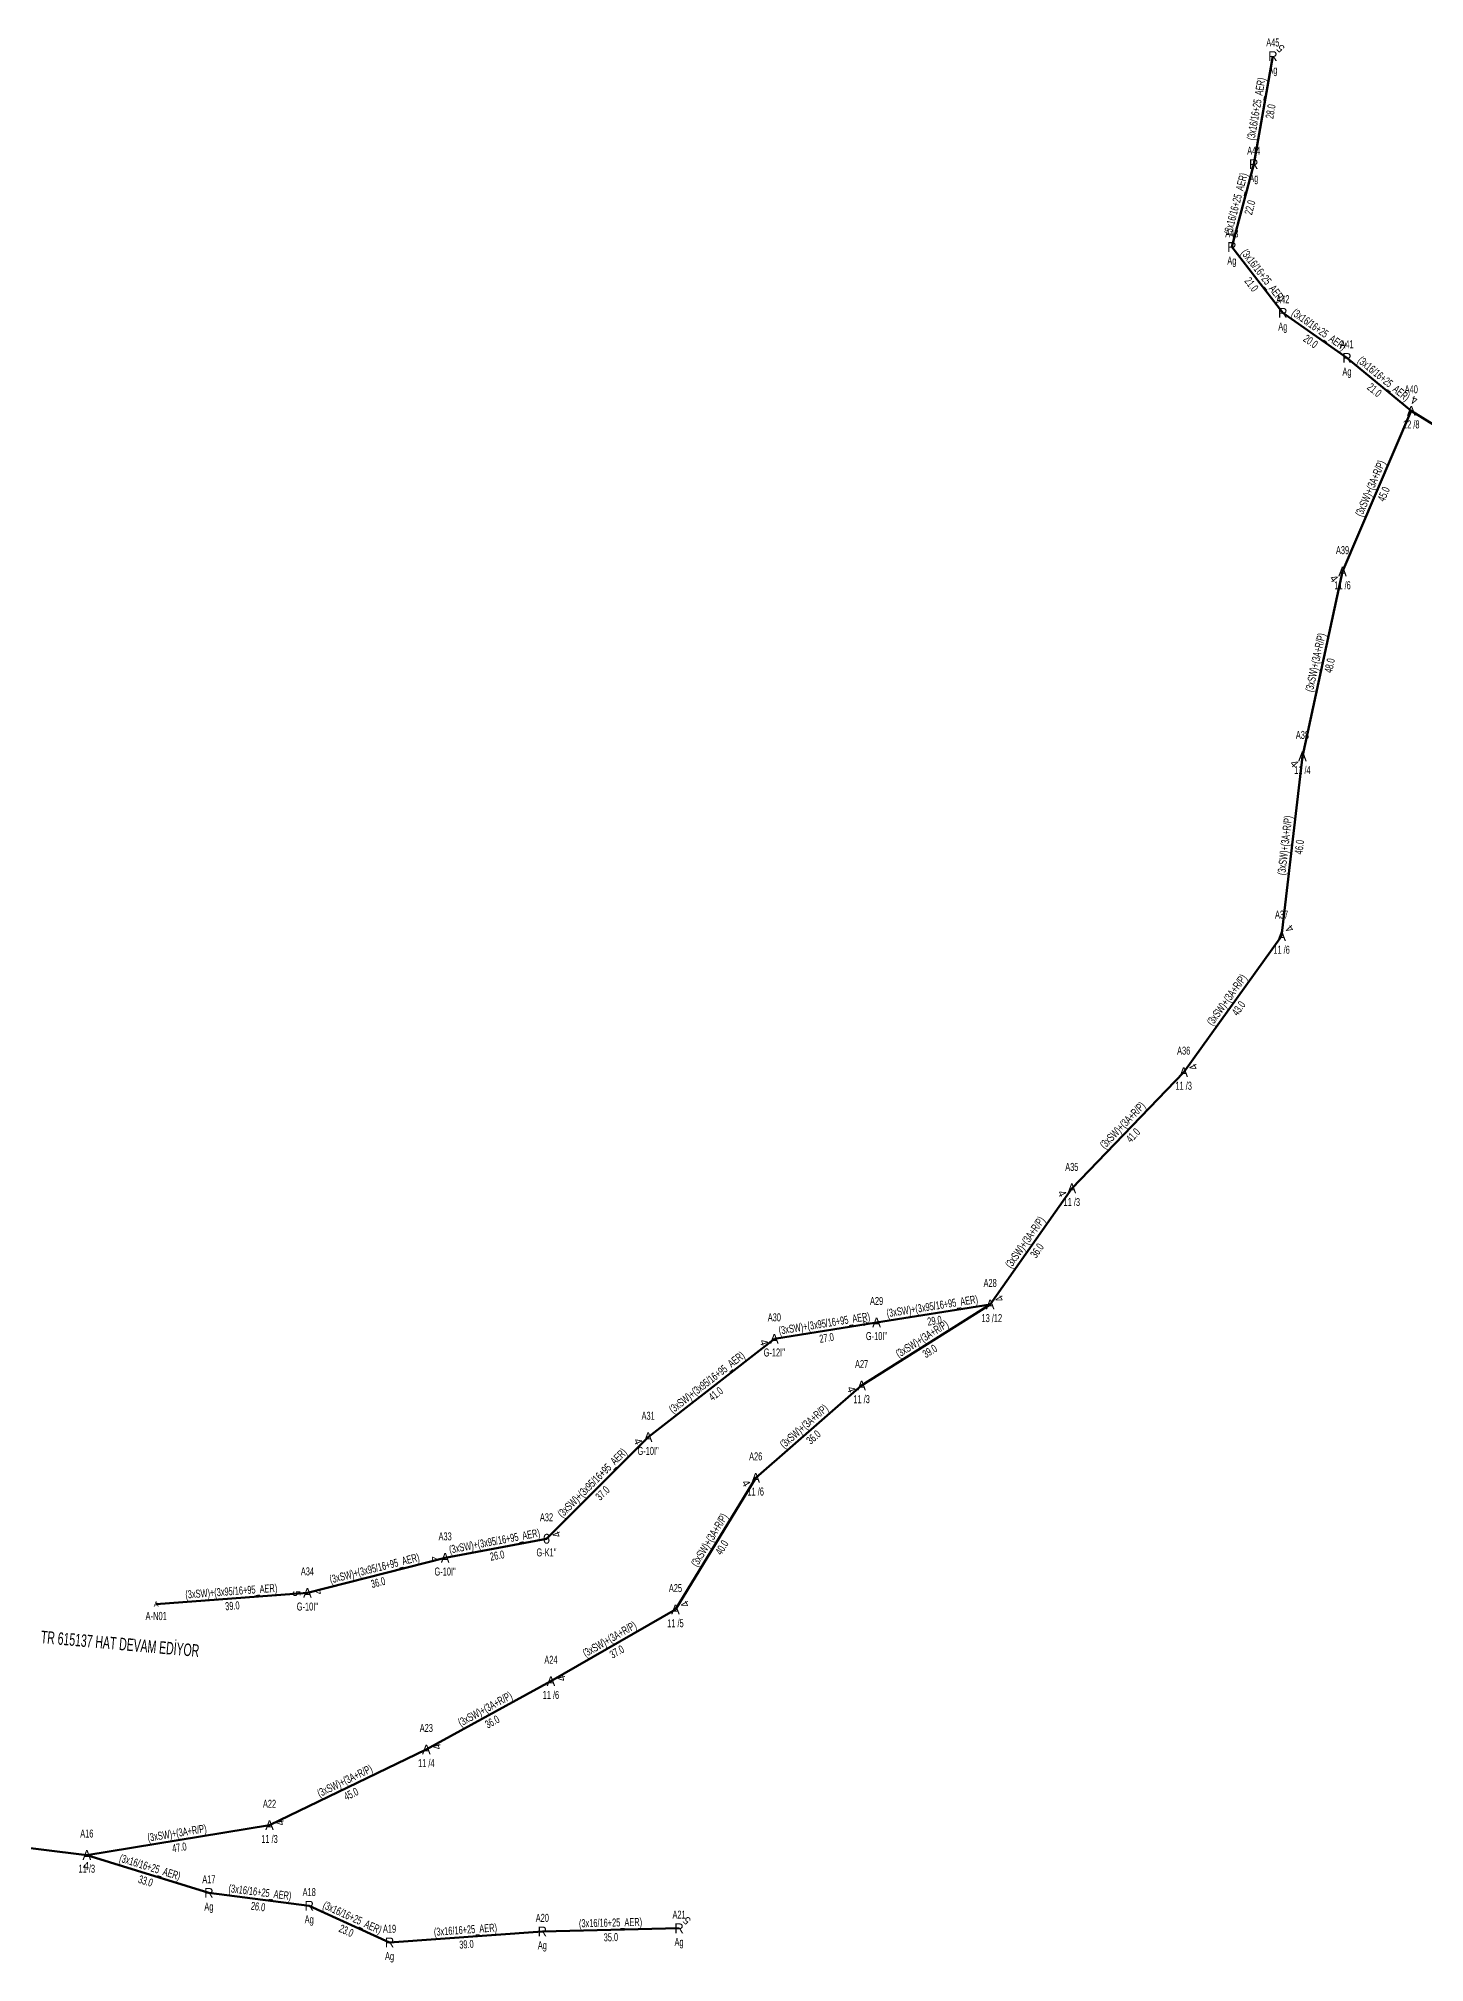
# Model space of a CAD drawing. Header units: millimetres. Extents: x 431745 to 436691, y 4033035 to 4040054.
# Drawn here: x 432680.3 to 433035.2, y 4035075.7 to 4035568.7 of the extents above; entities that cross this region are included whole.
import ezdxf
from ezdxf.enums import TextEntityAlignment as Align

# ---------------------------------------------------------------- set-up
doc = ezdxf.new("R2010")
doc.units = ezdxf.units.MM
for name, color, linetype, lineweight in [('DIREK_AG_MEVCUT', 120, 'Continuous', 25), ('DIREK_OG_MEVCUT', 16, 'Continuous', 25), ('HAT_AG_HAVAI_MEVCUT', 126, 'Continuous', 50), ('HAT_OG_HAVAI_MEVCUT', 48, 'Continuous', 70), ('KULLANICI', 1, 'Continuous', 25), ('NODE_OG_MEVCUT', 5, 'Continuous', 25)]:
    doc.layers.add(name, color=color, linetype=linetype, lineweight=lineweight)
doc.styles.add('Direk', font='B_CAD')
doc.styles.get("Standard").update_dxf_attribs({"font": 'Arial'})

msp = doc.modelspace()

# ---------------------------------------------------------------- linework, layer by layer
at = {"layer": 'HAT_AG_HAVAI_MEVCUT'}
for p, q in [((432991.526294, 4035536.479385), (432996.40701, 4035564.172144)), ((432985.903306, 4035515.272931), (432991.526294, 4035536.479385)), ((432998.953917, 4035498.40263), (432985.903306, 4035515.272931)), ((433015.381297, 4035486.851616), (432998.953917, 4035498.40263)), ((433031.855863, 4035473.31553), (433015.381297, 4035486.851616)), ((432692.706373, 4035103.280777), (432723.957406, 4035093.571009)), ((432723.957406, 4035093.571009), (432749.649961, 4035090.286999)), ((432749.649961, 4035090.286999), (432770.223731, 4035080.878856)), ((432770.223731, 4035080.878856), (432809.34705, 4035083.679814)), ((432809.34705, 4035083.679814), (432844.3604, 4035084.500817))]:
    msp.add_line(p, q, dxfattribs=at)
at = {"layer": 'HAT_OG_HAVAI_MEVCUT'}
for p, q in [((433031.855863, 4035473.31553), (433014.24928, 4035432.100391)), ((433031.855863, 4035473.31553), (433073.785137, 4035447.317433)), ((433014.24928, 4035432.100391), (433003.980005, 4035384.765786)), ((432998.645941, 4035338.729708), (433003.980005, 4035384.765786)), ((432973.573385, 4035303.87324), (432998.645941, 4035338.729708)), ((432944.925704, 4035274.082916), (432973.573385, 4035303.87324)), ((432924.019, 4035244.348), (432944.925704, 4035274.082916)), ((432924.019, 4035244.348), (432891.102013, 4035223.57287)), ((432924.019, 4035244.348), (432894.934822, 4035239.742956)), ((432894.934822, 4035239.742956), (432868.754496, 4035235.536524)), ((432868.754496, 4035235.536524), (432836.447031, 4035210.32065)), ((432863.982161, 4035199.906421), (432891.102013, 4035223.57287)), ((432836.447031, 4035210.32065), (432810.411452, 4035184.311246)), ((432843.432085, 4035166.168371), (432863.982161, 4035199.906421)), ((432810.411452, 4035184.311246), (432784.457143, 4035179.414207)), ((432784.457143, 4035179.414207), (432749.195609, 4035170.439553)), ((432749.195609, 4035170.439553), (432710.468188, 4035167.574785)), ((432811.542214, 4035147.793271), (432843.432085, 4035166.168371)), ((432779.641641, 4035130.320881), (432811.542214, 4035147.793271)), ((432739.485917, 4035110.895958), (432779.641641, 4035130.320881)), ((432647.277989, 4035108.907397), (432692.706373, 4035103.280777)), ((432692.706373, 4035103.280777), (432739.485917, 4035110.895958))]:
    msp.add_line(p, q, dxfattribs=at)

# ---------------------------------------------------------------- texts
at = {"layer": 'DIREK_AG_MEVCUT', "width": 0.53}
for s, p in [('A45', (432996.40701, 4035567.672144)), ('Ag', (432996.40701, 4035560.672144)), ('A44', (432991.526294, 4035539.979385)), ('Ag', (432991.526294, 4035532.979385)), ('A43', (432985.903306, 4035518.772931)), ('Ag', (432985.903306, 4035511.772931)), ('A42', (432998.953917, 4035501.90263)), ('Ag', (432998.953917, 4035494.90263)), ('A41', (433015.381297, 4035490.351616)), ('Ag', (433015.381297, 4035483.351616)), ('A17', (432723.957406, 4035097.071009)), ('A18', (432749.649961, 4035093.786999)), ('Ag', (432723.957406, 4035090.071009)), ('A20', (432809.34705, 4035087.179814)), ('A21', (432844.3604, 4035088.000817)), ('Ag', (432749.649961, 4035086.786999)), ('A19', (432770.223731, 4035084.378856)), ('Ag', (432770.223731, 4035077.378856)), ('Ag', (432809.34705, 4035080.179814)), ('Ag', (432844.3604, 4035081.000817))]:
    msp.add_text(s, height=2.05, dxfattribs=at).set_placement(p, align=Align.MIDDLE_CENTER)
at = {"layer": 'DIREK_AG_MEVCUT', "color": 32, "style": 'Direk'}
for p in [(432998.386909, 4035566.152043), (432846.340298, 4035086.480716)]:
    msp.add_text('5', height=2, rotation=495.000001, dxfattribs=at).set_placement(p, align=Align.MIDDLE_CENTER)
at = {"layer": 'DIREK_AG_MEVCUT', "style": 'Direk'}
for p in [(432996.40701, 4035564.172144), (432991.526294, 4035536.479385), (432985.903306, 4035515.272931), (432998.953917, 4035498.40263), (433015.381297, 4035486.851616), (432723.957406, 4035093.571009), (432749.649961, 4035090.286999), (432809.34705, 4035083.679814), (432844.3604, 4035084.500817), (432770.223731, 4035080.878856)]:
    msp.add_text('R', height=2.5, dxfattribs=at).set_placement(p, align=Align.MIDDLE_CENTER)
at = {"layer": 'DIREK_OG_MEVCUT', "width": 0.53}
for s, p in [('A40', (433031.855863, 4035478.81553)), ('12 /8', (433031.855863, 4035469.81553)), ('A39', (433014.24928, 4035437.600391)), ('11 /6', (433014.24928, 4035428.600391)), ('A38', (433003.980005, 4035390.265786)), ('11 /4', (433003.980005, 4035381.265786)), ('A37', (432998.645941, 4035344.229708)), ('11 /6', (432998.645941, 4035335.229708)), ('A36', (432973.573385, 4035309.37324)), ('11 /3', (432973.573385, 4035300.37324)), ('A35', (432944.925704, 4035279.582916)), ('11 /3', (432944.925704, 4035270.582916)), ('A28', (432924.019, 4035249.848)), ('A29', (432894.934822, 4035245.242956)), ('A30', (432868.754496, 4035241.036524)), ('13 /12', (432924.441085, 4035240.848)), ("G-10I''", (432894.934822, 4035236.242956)), ("G-12I''", (432868.754496, 4035232.036524)), ('A27', (432891.102013, 4035229.07287)), ('A31', (432836.447031, 4035215.82065)), ('11 /3', (432891.102013, 4035220.07287)), ("G-10I''", (432836.447031, 4035206.82065)), ('A26', (432863.982161, 4035205.406421)), ('11 /6', (432863.982161, 4035196.406421)), ('A32', (432810.411452, 4035189.811246)), ('A33', (432784.457143, 4035184.914207)), ("G-K1''", (432810.411452, 4035180.811246)), ('A34', (432749.195609, 4035175.939553)), ("G-10I''", (432784.457143, 4035175.914207)), ('A25', (432843.432085, 4035171.668371)), ("G-10I''", (432749.195609, 4035166.939553)), ('11 /5', (432843.432085, 4035162.668371)), ('A24', (432811.542214, 4035153.293271)), ('11 /6', (432811.542214, 4035144.293271)), ('A23', (432779.641641, 4035135.820881)), ('11 /4', (432779.641641, 4035126.820881)), ('A22', (432739.485917, 4035116.395958)), ('A16', (432692.706373, 4035108.780777)), ('11 /3', (432739.485917, 4035107.395958)), ('11 /3', (432692.706373, 4035099.780777))]:
    msp.add_text(s, height=2.05, dxfattribs=at).set_placement(p, align=Align.MIDDLE_CENTER)
at = {"layer": 'DIREK_OG_MEVCUT', "style": 'Direk'}
for s, p in [('A', (433031.855863, 4035473.31553)), ('A', (433014.24928, 4035432.100391)), ('A', (433003.980005, 4035384.765786)), ('A', (432998.645941, 4035338.729708)), ('A', (432973.573385, 4035303.87324)), ('A', (432944.925704, 4035274.082916)), ('A', (432894.934822, 4035239.742956)), ('A', (432924.019, 4035244.348)), ('A', (432868.754496, 4035235.536524)), ('A', (432891.102013, 4035223.57287)), ('A', (432836.447031, 4035210.32065)), ('A', (432863.982161, 4035199.906421)), ('6', (432810.411452, 4035184.311246)), ('A', (432784.457143, 4035179.414207)), ('A', (432749.195609, 4035170.439553)), ('A', (432843.432085, 4035166.168371)), ('A', (432811.542214, 4035147.793271)), ('A', (432779.641641, 4035130.320881)), ('A', (432739.485917, 4035110.895958)), ('A', (432692.706373, 4035103.280777))]:
    msp.add_text(s, height=2.5, dxfattribs=at).set_placement(p, align=Align.MIDDLE_CENTER)
at = {"layer": 'DIREK_OG_MEVCUT', "color": 32, "style": 'Direk'}
for s, rotation, p in [('4', 524.099584, (433032.622968, 4035476.0084)), ('4', 308.879668, (433012.069576, 4035430.342867)), ('4', 311.695391, (433001.889268, 4035382.903309)), ('4', 491.695391, (433000.736678, 4035340.592185)), ('4', 477.136107, (432976.065177, 4035305.150337)), ('4', 297.444421, (432942.44082, 4035272.79243)), ('4', 480.88263, (432926.422018, 4035245.785187)), ('4', 274.563894, (432892.143701, 4035239.520157)), ('4', 288.985964, (432866.10682, 4035234.625582)), ('4', 290.554976, (432888.480273, 4035222.589773)), ('4', 292.485593, (432833.859899, 4035209.249787)), ('4', 299.327062, (432861.541014, 4035198.534997)), ('4', 472.485593, (432812.998584, 4035185.382109)), ('4', 277.139779, (432781.678854, 4035179.066194)), ('5', 273.569891, (432746.401042, 4035170.265208)), ('4', 457.139779, (432751.973898, 4035170.787566)), ('4', 479.327062, (432845.873231, 4035167.539795)), ('4', 464.97538, (432814.247117, 4035148.516802)), ('4', 464.35507, (432782.354219, 4035131.015086)), ('4', 462.907453, (432742.215167, 4035111.521413)), ('4', 356.46974, (432692.533961, 4035100.48609))]:
    msp.add_text(s, height=2, rotation=rotation, dxfattribs=at).set_placement(p, align=Align.MIDDLE_CENTER)
at = {"layer": 'HAT_AG_HAVAI_MEVCUT', "lineweight": 30, "width": 0.53}
for rotation, p in [(80.004544, (432993.129554, 4035550.473299)), (75.1495, (432987.893192, 4035526.094011)), (307.724995, (432993.100925, 4035507.357872)), (324.886795, (433007.656522, 4035493.322438)), (320.592263, (433024.158189, 4035480.740324)), (342.739861, (432708.584094, 4035099.237615)), (352.715976, (432736.911453, 4035092.772144)), (335.42594, (432760.290335, 4035086.355938)), (4.094994, (432789.724692, 4035083.127165)), (1.343241, (432826.833799, 4035084.940082))]:
    msp.add_text('(3x16/16+25_AER)', height=2.05, rotation=rotation, dxfattribs=at).set_placement(p, align=Align.CENTER)
for s, rotation, p in [('28.0', 80.004544, (432994.80375, 4035550.17823)), ('22.0', 75.1495, (432989.536408, 4035525.658305)), ('21.0', 307.724995, (432991.756298, 4035506.317689)), ('20.0', 324.886795, (433006.678692, 4035491.931808)), ('21.0', 320.592263, (433023.07897, 4035479.426822)), ('33.0', 342.739861, (432708.079686, 4035097.614171)), ('26.0', 352.715976, (432736.695914, 4035091.085864)), ('23.0', 335.42594, (432759.583357, 4035084.809916)), ('35.0', 1.343241, (432826.87365, 4035083.240549)), ('39.0', 4.094994, (432789.846089, 4035081.431505))]:
    msp.add_text(s, height=2.05, rotation=rotation, dxfattribs=at).set_placement(p, align=Align.TOP_CENTER)
at = {"layer": 'HAT_OG_HAVAI_MEVCUT', "lineweight": 30, "width": 0.53}
for s, rotation, p in [('(3xSW)+(3A+R/P)', 426.868444, (433022.270907, 4035453.041877)), ('(3xSW)+(3A+R/P)', 437.759334, (433008.283967, 4035408.613304)), ('(3xSW)+(3A+R/P)', 443.390779, (433000.468622, 4035361.84558)), ('(3xSW)+(3A+R/P)', 414.272212, (432985.419633, 4035321.797819)), ('(3xSW)+(3A+R/P)', 406.120166, (432958.636869, 4035289.567254)), ('(3xSW)+(3A+R/P)', 414.888839, (432933.77702, 4035259.704348)), ('(3xSW)+(3x95/16+95_AER)', 368.997239, (432909.343982, 4035242.885019)), ('(3xSW)+(3x95/16+95_AER)', 369.127785, (432881.709818, 4035238.478976)), ('(3xSW)+(3A+R/P)', 392.257541, (432907.106839, 4035234.679244)), ('(3xSW)+(3x95/16+95_AER)', 397.971926, (432852.077779, 4035223.598652)), ('(3xSW)+(3A+R/P)', 401.109949, (432876.983206, 4035212.380077)), ('(3xSW)+(3x95/16+95_AER)', 404.971184, (432822.828503, 4035197.917291)), ('(3xSW)+(3A+R/P)', 418.654121, (432852.981186, 4035183.479569)), ('(3xSW)+(3x95/16+95_AER)', 370.684912, (432797.276701, 4035182.697989)), ('(3xSW)+(3x95/16+95_AER)', 374.279556, (432766.616721, 4035175.750618)), ('(3xSW)+(3x95/16+95_AER)', 364.230613, (432729.769193, 4035169.854853)), ('(3xSW)+(3A+R/P)', 389.950758, (432827.062782, 4035157.717308)), ('(3xSW)+(3A+R/P)', 388.710136, (432795.183606, 4035139.802578)), ('(3xSW)+(3A+R/P)', 385.814904, (432759.193634, 4035121.373594)), ('(3xSW)+(3A+R/P)', 369.246002, (432715.959572, 4035107.927324))]:
    msp.add_text(s, height=2.05, rotation=rotation, dxfattribs=at).set_placement(p, align=Align.CENTER)
for s, rotation, p in [('45.0', 426.868444, (433023.834236, 4035452.374043)), ('48.0', 437.759334, (433009.945318, 4035408.252873)), ('46.0', 443.390779, (433002.157324, 4035361.649915)), ('43.0', 414.272212, (432986.799693, 4035320.805129)), ('41.0', 406.120166, (432959.86222, 4035288.388902)), ('36.0', 414.888839, (432935.167684, 4035258.726568)), ('29.0', 368.997239, (432909.60984, 4035241.205936)), ('27.0', 369.127785, (432881.9795, 4035236.800503)), ('39.0', 392.257541, (432908.014173, 4035233.241626)), ('41.0', 397.971926, (432853.123747, 4035222.258521)), ('36.0', 401.109949, (432878.100967, 4035211.099214)), ('37.0', 404.971184, (432824.02998, 4035196.714605)), ('40.0', 418.654121, (432854.433059, 4035182.595223)), ('26.0', 370.684912, (432797.591894, 4035181.027464)), ('36.0', 374.279556, (432767.036031, 4035174.103141)), ('39.0', 364.230613, (432729.894604, 4035168.159485)), ('37.0', 389.950758, (432827.911516, 4035156.244334)), ('36.0', 388.710136, (432796.000249, 4035138.311574)), ('45.0', 385.814904, (432759.933925, 4035119.843245)), ('47.0', 369.246002, (432716.232718, 4035106.249411))]:
    msp.add_text(s, height=2.05, rotation=rotation, dxfattribs=at).set_placement(p, align=Align.TOP_CENTER)
at = {"layer": 'KULLANICI', "width": 0.6}
msp.add_text('TR 615137 HAT DEVAM EDİYOR', height=3.199, rotation=354.9364, dxfattribs=at).set_placement((432701.370092, 4035158.984888), align=Align.TOP_CENTER)
at = {"layer": 'NODE_OG_MEVCUT', "style": 'Direk'}
msp.add_text('A', height=1.4, dxfattribs=at).set_placement((432710.468188, 4035167.574785), align=Align.MIDDLE_CENTER)
at = {"layer": 'NODE_OG_MEVCUT', "width": 0.6}
msp.add_text('A-N01', height=2.1, dxfattribs=at).set_placement((432710.468188, 4035165.574785), align=Align.TOP_CENTER)

doc.saveas('drawing.dxf')
